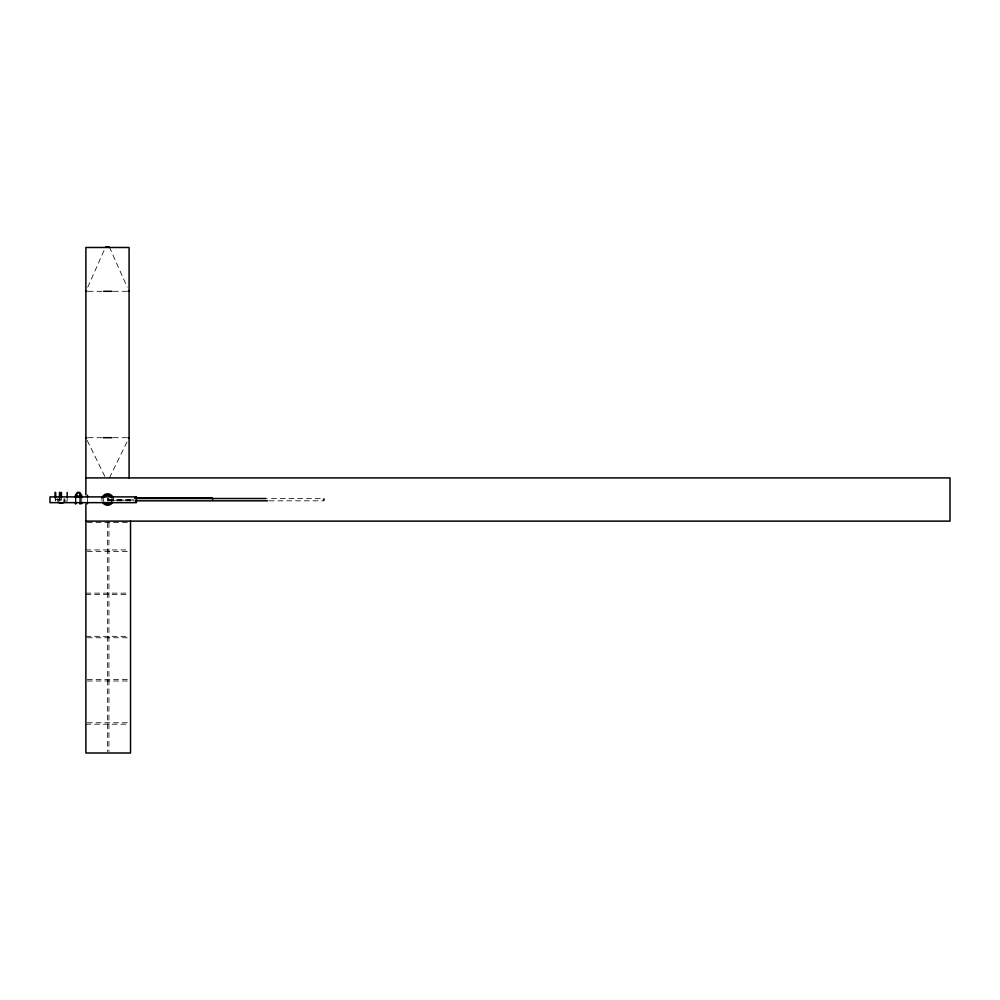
<?xml version="1.0" encoding="UTF-8"?>
<svg xmlns="http://www.w3.org/2000/svg" width="1000" height="1000" viewBox="0 0 1000 1000"><rect width="100%" height="100%" fill="white"/><g stroke="black" fill="none" stroke-linecap="round" stroke-linejoin="round"><path stroke-width="0.75" stroke-dasharray="5 3.75" d="M108.225 498.8L108.663 500.25L133.4 500.25M108.663 500.25L108.987 499.325L133.45 499.9L108.987 500.475L109.1 498.8M87.75 287.15L104.975 248.388M109.425 477.912L127.725 440.475M108.1 498.675L108.488 500.825L108.863 498.675M109.087 500.462L109.087 499.35M133.175 499.35L133.088 500.475M323.888 498.525C321.175 501.05 326.6 501.05 323.888 498.525L267.688 498.525M88.238 291.3L103.575 291.3M113.3 291.3L126.725 291.3M88.238 437.7L102.987 437.7M113.3 437.7L126.725 437.7M55.675 499.588L61.425 499.588M108.488 500.825L133.463 500.825M269.25 500.825L323.888 500.825M87.312 522.562L129.088 522.562M85.875 549.925L129.088 549.925M87.312 551.362L129.088 551.362M85.875 593.138L129.088 593.138M85.875 594.575L129.088 594.575M85.875 636.337L129.088 636.337M87.312 637.775L129.088 637.775M87.312 679.55L129.088 679.55M87.312 680.987L129.088 680.987M87.312 722.75L129.088 722.75M85.875 724.188L129.088 724.188M87.238 440.475L104.862 476.525M109.375 247L127.212 287.15M108.925 522.562L108.925 751.562M107.613 498.325L107.613 501.2M107.475 522.562L107.475 751.562M87.487 498.387L87.487 501.675M81.725 498.387L81.725 501.675M80.288 498.387L80.288 501.675M79.8 498.387L79.8 501.675M75.975 498.387L75.975 501.675M75.4 498.387L75.4 501.675M67.188 498.875L67.188 501.037L61.425 501.037L61.425 498.6M59.988 498.6L59.988 501.037L59.5 498.6M55.675 498.6L55.675 501.037L55.1 498.875M111.788 498.4A4.325 4.325 0 0 1 111.35 501.675M103.863 501.675A4.325 4.325 0 0 1 103.438 498.4M63.913 498.888A2.875 2.875 0 0 1 63.625 501.075M58.637 501.075A2.875 2.875 0 0 1 58.35 498.888M64.713 498.675A3.7 3.7 0 0 1 64.338 501.488M57.925 501.488A3.7 3.7 0 0 1 57.55 498.675M113.175 498.025A5.763 5.763 0 0 1 113.175 501.012M102.037 501.012A5.763 5.763 0 0 1 102.037 498.025"/><path stroke-width="1.5" d="M212.688 499.4L212.25 497.95L134.95 497.95M103.863 497.362L104.55 496.463A4.325 4.325 0 0 1 110.662 496.463L111.35 497.362M110.662 502.575L109.763 503.263A4.325 4.325 0 0 1 105.45 503.263L104.55 502.575M105.588 247L109.375 247M85.913 291.3L86.938 291.3M103.575 291.3L111.975 291.3M128.025 291.3L129.05 291.3M85.875 437.7L86.938 437.7M103.287 437.7L111.975 437.7M128.025 437.7L129.088 437.7M85.875 477.912L950 477.912L950 521.125L85.875 521.125M135.025 498.525L266.137 498.525M135.025 500.825L267.688 500.825M130.525 521.125L130.525 753L85.875 753L85.875 504.15M129.088 477.912L129.088 247.488L85.875 247.488L85.875 494.888M87.487 495.188L87.487 497.35M87.487 502.562L87.487 503.825M81.725 495.188L81.725 497.625M81.725 502.562L81.725 503.825M80.288 495.188L80.288 497.625M80.288 502.562L80.288 503.825M79.8 495.188L79.8 497.625M79.8 502.562L79.8 503.825M75.975 495.188L75.975 497.625M75.975 502.562L75.975 503.825M75.4 495.188L75.4 497.35M75.4 502.562L75.4 503.825M67.188 492.4L67.188 497.837M61.425 492.4L61.425 497.837M59.988 492.4L59.988 497.837M59.5 492.4L59.5 497.837M55.675 492.4L55.675 497.837M55.1 492.4L55.1 497.837M63.75 502.25A3.7 3.7 0 0 1 58.513 502.25M112.6 502.4A5.763 5.763 0 0 1 102.625 502.4M102.037 498.025A5.763 5.763 0 0 1 113.175 498.025M136.412 496.887L50 496.887L50 502.65L136.412 502.65L136.412 496.887M77.275 495.775A1.713 1.713 0 0 0 80.138 495A1.713 1.713 0 0 0 78.037 492.912A1.713 1.713 0 0 0 77.275 495.775M76.85 496.188A2.3 2.3 0 0 0 80.712 495.163A2.3 2.3 0 0 0 77.888 492.337A2.3 2.3 0 0 0 76.85 496.188"/></g></svg>
